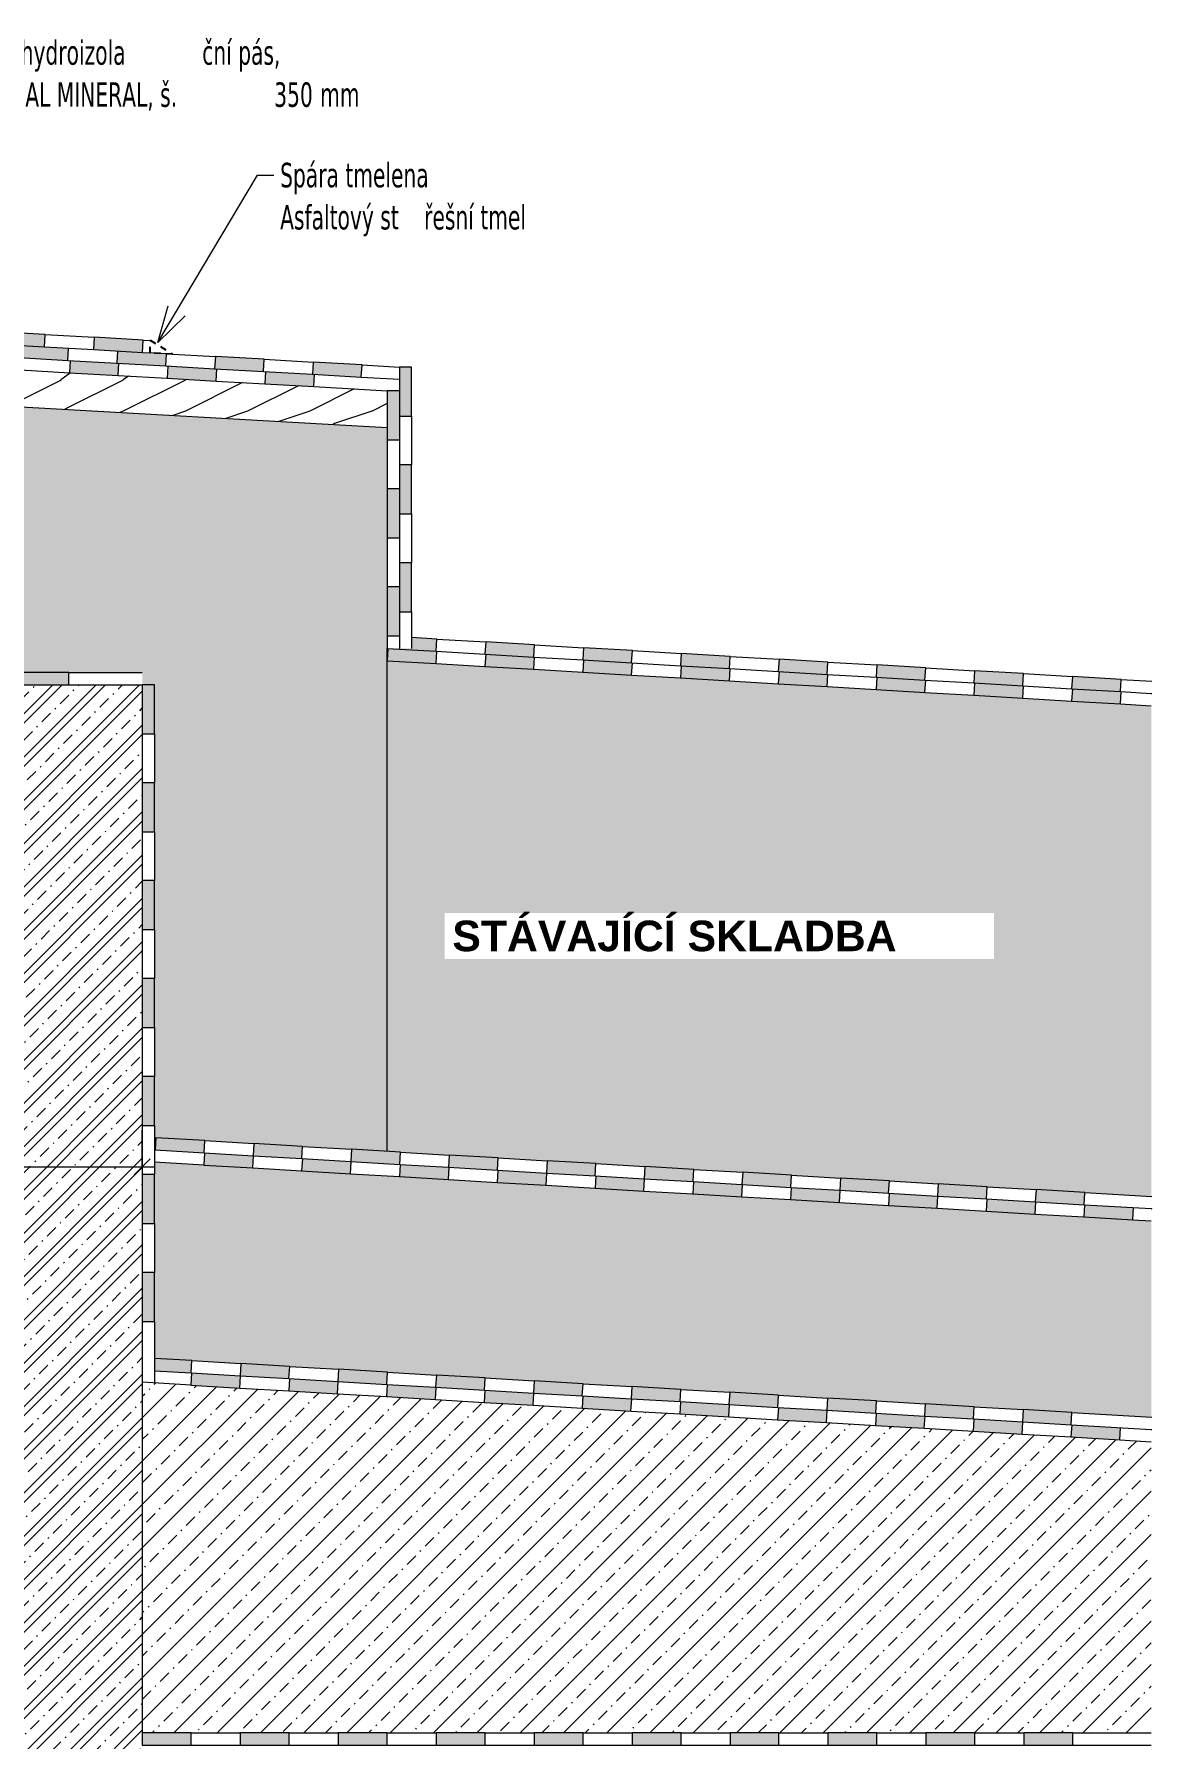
# Model space of a CAD drawing. Header units: millimetres. Extents: x 3788 to 5399, y 2613 to 3853.
# Drawn here: x 4942 to 5399, y 3070 to 3766 of the extents above; entities that cross this region are included whole.
import ezdxf

# ---------------------------------------------------------------- set-up
doc = ezdxf.new("R2010")
doc.units = ezdxf.units.MM
doc.linetypes.add('3_Čárkovaná 2_5mm', pattern=[5, 2.5, -2.5])
for name, color, linetype, lineweight in [('A-ANNO-DIMS', 211, 'Continuous', 9), ('A-ANNO-DIMS-5', 211, 'Continuous', 9), ('A-DETL', 90, 'Continuous', 18), ('A-DETL-GENF', 92, 'Continuous', 18), ('A-DETL-THIN', 151, 'Continuous', 18), ('G-ANNO-TEXT', 231, 'Continuous', 9)]:
    doc.layers.add(name, color=color, linetype=linetype, lineweight=lineweight)
doc.styles.add('Arial', font='arial.ttf', dxfattribs={"width": 0.7, "height": 10})
doc.styles.add('Arial_B', font='arialbd.ttf', dxfattribs={"height": 12.5})
doc.styles.add('Tahoma_B', font='tahomabd.ttf', dxfattribs={"width": 0.7, "height": 10})
doc.dimstyles.new('Vnitřní_-_průhledné_1', dxfattribs={"dimscale": 304.8, "dimtxt": 10.202594, "dimasz": 0.021325, "dimexe": 0.016404, "dimexo": 0.0625, "dimgap": 0.003281, "dimtad": 1, "dimdec": 0, "dimrnd": 5, "dimzin": 0, "dimdsep": 46, "dimtxsty": 'Arial', "dimblk1": 'OBLIQUE', "dimblk2": 'OBLIQUE', "dimsah": 1, "dimcen": 0.09, "dimdle": 0.016404, "dimazin": 0, "dimtfac": 1, "dimtdec": 4, "dimtix": 1, "dimtmove": 0, "dimatfit": 3, "dimfxl": 0.049213, "dimfxlon": 1, "dimtvp": 1, "dimtolj": 1, "dimtzin": 0, "dimarcsym": 2})
pattern_1 = [(0, (0, 0), (4.763, 2.75), [3.175, -6.35]), (120, (0, 0), (-4.7630699, 2.749879), [3.175, -6.35]), (60, (0, 0), (-0.0005699, 5.499013), [0, -6.35, 3.175, 0])]

# ---------------------------------------------------------------- blocks, each defined once
blk = doc.blocks.new('BP_HYDROIZOLACE NOVÁ - Hydroizolace 1_2-2107246-At')
at = {"layer": 'A-DETL-GENF'}
for points in [[(0, 0), (20, 0), (20, 5), (0, 5)], [(40, 0), (60, 0), (60, 5), (40, 5)], [(80, 0), (100, 0), (100, 5), (80, 5)], [(120, 0), (140, 0), (140, 5), (120, 5)], [(180, 0), (180, 5), (160, 5), (160, 0), (161.47, 0)], [(200, 0), (220, 0), (220, 5), (200, 5)], [(240, 0), (260, 0), (260, 5), (240, 5)], [(280, 0), (300, 0), (300, 5), (280, 5)], [(320, 0), (340, 0), (340, 5), (320, 5)], [(360, 0), (380, 0), (380, 5), (360, 5)]]:
    blk.add_hatch(color=256, dxfattribs=at).paths.add_polyline_path(points)
for p, q in [((20, 5), (0, 5)), ((0, 5), (0, 0)), ((0, 0), (20, 0)), ((20, 5), (40, 5)), ((20, 0), (20, 5)), ((20, 0), (40, 0)), ((60, 5), (40, 5)), ((40, 5), (40, 0)), ((60, 5), (80, 5)), ((60, 0), (60, 5)), ((60, 0), (80, 0)), ((100, 5), (80, 5)), ((80, 5), (80, 0)), ((80, 0), (100, 0)), ((100, 5), (120, 5)), ((100, 0), (100, 5)), ((100, 0), (120, 0)), ((140, 5), (120, 5)), ((120, 5), (120, 0)), ((120, 0), (140, 0)), ((140, 5), (160, 5)), ((140, 0), (140, 5)), ((140, 0), (160, 0)), ((180, 5), (160, 5)), ((160, 5), (160, 0)), ((160, 0), (180, 0)), ((180, 5), (200, 5)), ((180, 0), (180, 5)), ((180, 0), (200, 0)), ((220, 5), (200, 5)), ((200, 5), (200, 0)), ((200, 0), (220, 0)), ((220, 5), (240, 5)), ((220, 0), (220, 5)), ((220, 0), (240, 0)), ((260, 5), (240, 5)), ((240, 5), (240, 0)), ((240, 0), (260, 0)), ((260, 5), (280, 5)), ((260, 0), (260, 5)), ((260, 0), (280, 0)), ((300, 5), (280, 5)), ((280, 5), (280, 0)), ((280, 0), (300, 0)), ((300, 5), (320, 5)), ((300, 0), (300, 5)), ((300, 0), (320, 0)), ((340, 5), (320, 5)), ((320, 5), (320, 0)), ((320, 0), (340, 0)), ((340, 5), (360, 5)), ((340, 0), (340, 5)), ((340, 0), (360, 0)), ((380, 5), (360, 5)), ((360, 5), (360, 0)), ((360, 0), (380, 0)), ((380, 5), (411.99, 5)), ((380, 0), (380, 5)), ((380, 0), (411.99, 0)), ((40, 0), (60, 0))]:
    blk.add_line(p, q, dxfattribs=at)
blk = doc.blocks.new('BP_HYDROIZOLACE NOVÁ - Hydroizolace 1_2-2107358-At')
at = {"layer": 'A-DETL-GENF'}
for points in [[(20, 0), (20, 5), (0, 5), (0, 0), (0.4, 0)], [(60, 0), (60, 5), (40, 5), (40, 0), (40.4, 0)], [(100, 0), (100, 5), (80, 5), (80, 0), (80.4, 0)], [(140, 0), (140, 5), (120, 5), (120, 0), (120.4, 0)], [(180, 0), (180, 5), (160, 5), (160, 0), (160.4, 0)], [(220, 0), (220, 5), (200, 5), (200, 0), (200.4, 0)], [(260, 0), (260, 5), (240, 5), (240, 0), (240.4, 0)], [(300, 0), (300, 5), (280, 5), (280, 0), (280.4, 0)], [(340, 0), (340, 5), (320, 5), (320, 0)], [(380, 0), (380, 5), (360, 5), (360, 0)]]:
    blk.add_hatch(color=256, dxfattribs=at).paths.add_polyline_path(points)
for p, q in [((0, 5), (0, 0)), ((0, 0), (20, 0)), ((20, 0), (20, 5)), ((20, 0), (40, 0)), ((40, 5), (40, 0)), ((60, 0), (60, 5)), ((60, 0), (80, 0)), ((80, 5), (80, 0)), ((80, 0), (100, 0)), ((100, 0), (100, 5)), ((100, 0), (120, 0)), ((120, 5), (120, 0)), ((120, 0), (140, 0)), ((140, 0), (140, 5)), ((140, 0), (160, 0)), ((160, 5), (160, 0)), ((160, 0), (180, 0)), ((180, 0), (180, 5)), ((180, 0), (200, 0)), ((200, 5), (200, 0)), ((200, 0), (220, 0)), ((220, 0), (220, 5)), ((220, 0), (240, 0)), ((240, 5), (240, 0)), ((240, 0), (260, 0)), ((260, 0), (260, 5)), ((260, 0), (280, 0)), ((280, 5), (280, 0)), ((280, 0), (300, 0)), ((300, 0), (300, 5)), ((300, 0), (320, 0)), ((320, 5), (320, 0)), ((320, 0), (340, 0)), ((340, 0), (340, 5)), ((340, 0), (360, 0)), ((360, 5), (360, 0)), ((360, 0), (380, 0)), ((380, 0), (380, 5)), ((380, 0), (392.81, 0)), ((392.52, 5), (392.81, 5)), ((40, 0), (60, 0))]:
    blk.add_line(p, q, dxfattribs=at)
blk = doc.blocks.new('BP_HYDROIZOLACE NOVÁ - Hydroizolace 1_2-2107328-At')
at = {"layer": 'A-DETL-GENF'}
for points in [[(5.01, 0), (20, 0), (20, 5), (4.71, 5)], [(40, 0), (60, 0), (60, 5), (40, 5)], [(80, 0), (100, 0), (100, 5), (80, 5)], [(120, 0), (140, 0), (140, 5), (120, 5)], [(180, 0), (180, 5), (160, 5), (160, 0), (161.75, 0)], [(200, 0), (220, 0), (220, 5), (200, 5)], [(240, 0), (260, 0), (260, 5), (240, 5)], [(280, 0), (300, 0), (300, 5), (280, 5)], [(320, 0), (340, 0), (340, 5), (320, 5)], [(380, 0), (380, 5), (360, 5), (360, 0), (366.79, 0)]]:
    blk.add_hatch(color=256, dxfattribs=at).paths.add_polyline_path(points)
for p, q in [((20, 5), (4.71, 5)), ((5.01, 0), (20, 0)), ((20, 5), (40, 5)), ((20, 0), (20, 5)), ((20, 0), (40, 0)), ((60, 5), (40, 5)), ((40, 5), (40, 0)), ((60, 5), (80, 5)), ((60, 0), (60, 5)), ((60, 0), (80, 0)), ((100, 5), (80, 5)), ((80, 5), (80, 0)), ((80, 0), (100, 0)), ((100, 5), (120, 5)), ((100, 0), (100, 5)), ((100, 0), (120, 0)), ((140, 5), (120, 5)), ((120, 5), (120, 0)), ((120, 0), (140, 0)), ((140, 5), (160, 5)), ((140, 0), (140, 5)), ((140, 0), (160, 0)), ((180, 5), (160, 5)), ((160, 5), (160, 0)), ((160, 0), (180, 0)), ((180, 5), (200, 5)), ((180, 0), (180, 5)), ((180, 0), (200, 0)), ((220, 5), (200, 5)), ((200, 5), (200, 0)), ((200, 0), (220, 0)), ((220, 5), (240, 5)), ((220, 0), (220, 5)), ((220, 0), (240, 0)), ((260, 5), (240, 5)), ((240, 5), (240, 0)), ((240, 0), (260, 0)), ((260, 5), (280, 5)), ((260, 0), (260, 5)), ((260, 0), (280, 0)), ((300, 5), (280, 5)), ((280, 5), (280, 0)), ((280, 0), (300, 0)), ((300, 5), (320, 5)), ((300, 0), (300, 5)), ((300, 0), (320, 0)), ((340, 5), (320, 5)), ((320, 5), (320, 0)), ((320, 0), (340, 0)), ((340, 5), (360, 5)), ((340, 0), (340, 5)), ((340, 0), (360, 0)), ((380, 5), (360, 5)), ((360, 5), (360, 0)), ((360, 0), (380, 0)), ((380, 5), (412.7, 5)), ((380, 0), (380, 5)), ((380, 0), (412.7, 0)), ((40, 0), (60, 0))]:
    blk.add_line(p, q, dxfattribs=at)
blk = doc.blocks.new('BP_HYDROIZOLACE NOVÁ - Hydroizolace 1_2-2107418-At')
at = {"layer": 'A-DETL-GENF'}
for points in [[(20, 0), (20, 5), (0, 5), (0, 0), (0.4, 0)], [(60, 0), (60, 5), (40, 5), (40, 0), (40.4, 0)], [(100, 0), (100, 5), (80, 5), (80, 0), (80.4, 0)], [(140, 0), (140, 5), (120, 5), (120, 0), (136.56, 0)], [(180, 0), (180, 5), (160, 5), (160, 0), (160.4, 0)], [(220, 0), (220, 5), (200, 5), (200, 0), (200.4, 0)], [(260, 0), (260, 5), (240, 5), (240, 0), (240.4, 0)], [(300, 0), (300, 5), (280, 5), (280, 0), (280.4, 0)], [(340, 0), (340, 5), (320, 5), (320, 0)], [(380, 0), (380, 5), (360, 5), (360, 0)]]:
    blk.add_hatch(color=256, dxfattribs=at).paths.add_polyline_path(points)
for p, q in [((0, 5), (0, 0)), ((0, 0), (20, 0)), ((20, 0), (20, 5)), ((20, 0), (40, 0)), ((40, 5), (40, 0)), ((60, 0), (60, 5)), ((60, 0), (80, 0)), ((80, 5), (80, 0)), ((80, 0), (100, 0)), ((100, 0), (100, 5)), ((100, 0), (120, 0)), ((120, 5), (120, 0)), ((120, 0), (140, 0)), ((140, 0), (140, 5)), ((140, 0), (160, 0)), ((160, 5), (160, 0)), ((160, 0), (180, 0)), ((180, 0), (180, 5)), ((180, 0), (200, 0)), ((200, 5), (200, 0)), ((200, 0), (220, 0)), ((220, 0), (220, 5)), ((220, 0), (240, 0)), ((240, 5), (240, 0)), ((240, 0), (260, 0)), ((260, 0), (260, 5)), ((260, 0), (280, 0)), ((280, 5), (280, 0)), ((280, 0), (300, 0)), ((300, 0), (300, 5)), ((300, 0), (320, 0)), ((320, 5), (320, 0)), ((320, 0), (340, 0)), ((340, 0), (340, 5)), ((340, 0), (360, 0)), ((360, 5), (360, 0)), ((360, 0), (380, 0)), ((380, 0), (380, 5)), ((380, 0), (387.51, 0)), ((387.22, 5), (387.51, 5)), ((40, 0), (60, 0))]:
    blk.add_line(p, q, dxfattribs=at)
blk = doc.blocks.new('BP_HYDROIZOLACE NOVÁ - Hydroizolace 1_2-2107388-At')
at = {"layer": 'A-DETL-GENF'}
for points in [[(0, 0), (20, 0), (20, 5), (0, 5)], [(40, 0), (60, 0), (60, 5), (40, 5)], [(80, 0), (100, 0), (100, 5), (80, 5)], [(120, 0), (140, 0), (140, 5), (120, 5)], [(160, 0), (180, 0), (180, 5), (160, 5)], [(200, 0), (220, 0), (220, 5), (200, 5)], [(240, 0), (260, 0), (260, 5), (240, 5)], [(280, 0), (300, 0), (300, 5), (280, 5)], [(320, 0), (340, 0), (340, 5), (320, 5)], [(380, 0), (380, 5), (360, 5), (360, 0), (361.49, 0)]]:
    blk.add_hatch(color=256, dxfattribs=at).paths.add_polyline_path(points)
for p, q in [((20, 5), (0, 5)), ((0, 5), (0, 0)), ((0, 0), (20, 0)), ((20, 5), (40, 5)), ((20, 0), (20, 5)), ((20, 0), (40, 0)), ((60, 5), (40, 5)), ((40, 5), (40, 0)), ((60, 5), (80, 5)), ((60, 0), (60, 5)), ((60, 0), (80, 0)), ((100, 5), (80, 5)), ((80, 5), (80, 0)), ((80, 0), (100, 0)), ((100, 5), (120, 5)), ((100, 0), (100, 5)), ((100, 0), (120, 0)), ((140, 5), (120, 5)), ((120, 5), (120, 0)), ((120, 0), (140, 0)), ((140, 5), (160, 5)), ((140, 0), (140, 5)), ((140, 0), (160, 0)), ((180, 5), (160, 5)), ((160, 5), (160, 0)), ((160, 0), (180, 0)), ((180, 5), (200, 5)), ((180, 0), (180, 5)), ((180, 0), (200, 0)), ((220, 5), (200, 5)), ((200, 5), (200, 0)), ((200, 0), (220, 0)), ((220, 5), (240, 5)), ((220, 0), (220, 5)), ((220, 0), (240, 0)), ((260, 5), (240, 5)), ((240, 5), (240, 0)), ((240, 0), (260, 0)), ((260, 5), (280, 5)), ((260, 0), (260, 5)), ((260, 0), (280, 0)), ((300, 5), (280, 5)), ((280, 5), (280, 0)), ((280, 0), (300, 0)), ((300, 5), (320, 5)), ((300, 0), (300, 5)), ((300, 0), (320, 0)), ((340, 5), (320, 5)), ((320, 5), (320, 0)), ((320, 0), (340, 0)), ((340, 5), (360, 5)), ((340, 0), (340, 5)), ((340, 0), (360, 0)), ((380, 5), (360, 5)), ((360, 5), (360, 0)), ((360, 0), (380, 0)), ((380, 5), (407.4, 5)), ((380, 0), (380, 5)), ((380, 0), (407.4, 0)), ((40, 0), (60, 0))]:
    blk.add_line(p, q, dxfattribs=at)
blk = doc.blocks.new('BP_HYDROIZOLACE NOVÁ - Hydroizolace 1_2-1844854-At')
at = {"layer": 'A-DETL-GENF'}
for points in [[(0, 0), (20, 0), (20, 5), (0, 5)], [(40, 0), (60, 0), (60, 5), (40, 5)], [(80, 0), (100, 0), (100, 5), (80, 5)], [(120, 0), (140, 0), (140, 5), (120, 5)], [(180, 5), (160, 5), (160, 0), (180, 0)], [(200, 0), (220, 0), (220, 5), (200, 5)], [(240, 0), (260, 0), (260, 5), (240, 5)]]:
    blk.add_hatch(color=256, dxfattribs=at).paths.add_polyline_path(points)
for p, q in [((20, 5), (0, 5)), ((0, 5), (0, 0)), ((0, 0), (20, 0)), ((20, 5), (40, 5)), ((20, 0), (20, 5)), ((20, 0), (40, 0)), ((60, 5), (40, 5)), ((40, 5), (40, 0)), ((60, 5), (80, 5)), ((60, 0), (60, 5)), ((60, 0), (80, 0)), ((100, 5), (80, 5)), ((80, 5), (80, 0)), ((80, 0), (100, 0)), ((100, 5), (120, 5)), ((100, 0), (100, 5)), ((100, 0), (120, 0)), ((140, 5), (120, 5)), ((120, 5), (120, 0)), ((120, 0), (140, 0)), ((140, 5), (160, 5)), ((140, 0), (140, 5)), ((140, 0), (160, 0)), ((180, 5), (160, 5)), ((160, 5), (160, 0)), ((160, 0), (180, 0)), ((180, 5), (200, 5)), ((180, 0), (180, 5)), ((180, 0), (200, 0)), ((220, 5), (200, 5)), ((200, 5), (200, 0)), ((200, 0), (220, 0)), ((220, 5), (240, 5)), ((220, 0), (220, 5)), ((220, 0), (240, 0)), ((260, 5), (240, 5)), ((240, 5), (240, 0)), ((240, 0), (260, 0)), ((260, 5), (284.81, 5)), ((260, 0), (260, 5)), ((260, 0), (284.81, 0)), ((40, 0), (60, 0))]:
    blk.add_line(p, q, dxfattribs=at)
blk = doc.blocks.new('BP_HYDROIZOLACE NOVÁ - Hydroizolace 1_2-2107448-At')
at = {"layer": 'A-DETL-GENF'}
for points in [[(20, 0), (20, 5), (0, 5), (0, 0)], [(60, 0), (60, 5), (40, 5), (40, 0)], [(100, 0), (100, 5), (80, 5), (80, 0)], [(140, 0), (140, 5), (120, 5), (120, 0)], [(180, 0), (180, 5), (160, 5), (160, 0)], [(220, 0), (220, 5), (200, 5), (200, 0)], [(260, 0), (260, 5), (240, 5), (240, 0)], [(300, 0), (300, 5), (280, 5), (280, 0)]]:
    blk.add_hatch(color=256, dxfattribs=at).paths.add_polyline_path(points)
for p, q in [((0, 5), (0, 0)), ((0, 0), (20, 0)), ((20, 0), (20, 5)), ((20, 0), (40, 0)), ((40, 5), (40, 0)), ((60, 0), (60, 5)), ((60, 0), (80, 0)), ((80, 5), (80, 0)), ((80, 0), (100, 0)), ((100, 0), (100, 5)), ((100, 0), (120, 0)), ((120, 5), (120, 0)), ((120, 0), (140, 0)), ((140, 0), (140, 5)), ((140, 0), (160, 0)), ((160, 5), (160, 0)), ((160, 0), (180, 0)), ((180, 0), (180, 5)), ((180, 0), (200, 0)), ((200, 5), (200, 0)), ((200, 0), (220, 0)), ((220, 0), (220, 5)), ((220, 0), (240, 0)), ((240, 5), (240, 0)), ((240, 0), (260, 0)), ((260, 0), (260, 5)), ((260, 0), (280, 0)), ((280, 5), (280, 0)), ((280, 0), (300, 0)), ((300, 0), (300, 5)), ((300, 0), (312.53, 0)), ((312.24, 5), (312.53, 5)), ((40, 0), (60, 0))]:
    blk.add_line(p, q, dxfattribs=at)
blk = doc.blocks.new('BP_HYDROIZOLACE NOVÁ - Hydroizolace 1_2-V1-At')
at = {"layer": 'A-DETL-GENF'}
for points in [[(20, 0), (20, 5), (9.72, 5), (9.98, 0.59), (0, 0), (10.02, 0)], [(40, 0), (60, 0), (60, 5), (40, 5)], [(80, 0), (100, 0), (100, 5), (80, 5)], [(120, 0), (140, 0), (140, 5), (120, 5)], [(160, 0), (180, 0), (180, 5), (160, 5)], [(200, 0), (220, 0), (220, 5), (200, 5)], [(240, 0), (260, 0), (260, 5), (240, 5)], [(280, 0), (300, 0), (300, 5), (280, 5)]]:
    blk.add_hatch(color=256, dxfattribs=at).paths.add_polyline_path(points)
for p, q in [((0, 0), (20, 0)), ((20, 5), (9.72, 5)), ((20, 5), (40, 5)), ((20, 0), (20, 5)), ((20, 0), (40, 0)), ((60, 5), (40, 5)), ((40, 5), (40, 0)), ((60, 5), (80, 5)), ((60, 0), (60, 5)), ((60, 0), (80, 0)), ((100, 5), (80, 5)), ((80, 5), (80, 0)), ((80, 0), (100, 0)), ((100, 5), (120, 5)), ((100, 0), (100, 5)), ((100, 0), (120, 0)), ((140, 5), (120, 5)), ((120, 5), (120, 0)), ((120, 0), (140, 0)), ((140, 5), (160, 5)), ((140, 0), (140, 5)), ((140, 0), (160, 0)), ((180, 5), (160, 5)), ((160, 5), (160, 0)), ((160, 0), (180, 0)), ((180, 5), (200, 5)), ((180, 0), (180, 5)), ((180, 0), (200, 0)), ((220, 5), (200, 5)), ((200, 5), (200, 0)), ((200, 0), (220, 0)), ((220, 5), (240, 5)), ((220, 0), (220, 5)), ((220, 0), (240, 0)), ((260, 5), (240, 5)), ((240, 5), (240, 0)), ((240, 0), (260, 0)), ((260, 5), (280, 5)), ((260, 0), (260, 5)), ((260, 0), (280, 0)), ((300, 5), (280, 5)), ((280, 5), (280, 0)), ((280, 0), (300, 0)), ((300, 5), (312.53, 5)), ((300, 0), (300, 5)), ((300, 0), (312.53, 0)), ((40, 0), (60, 0))]:
    blk.add_line(p, q, dxfattribs=at)
blk = doc.blocks.new('BP_HYDROIZOLACE NOVÁ - Hydroizolace 1_2-1845495-At')
at = {"layer": 'A-DETL-GENF'}
for points in [[(0, 0), (20, 0), (20, 5), (0, 5)], [(40, 0), (60, 0), (60, 5), (40, 5)], [(80, 0), (100, 0), (100, 5), (80, 5)], [(120, 0), (140, 0), (140, 5), (120, 5)], [(160, 0), (180, 0), (180, 5), (160, 5)], [(200, 0), (220, 0), (220, 5), (200, 5)]]:
    blk.add_hatch(color=256, dxfattribs=at).paths.add_polyline_path(points)
for p, q in [((20, 5), (0, 5)), ((0, 5), (0, 0)), ((0, 0), (20, 0)), ((20, 5), (40, 5)), ((20, 0), (20, 5)), ((20, 0), (40, 0)), ((60, 5), (40, 5)), ((40, 5), (40, 0)), ((60, 5), (80, 5)), ((60, 0), (60, 5)), ((60, 0), (80, 0)), ((100, 5), (80, 5)), ((80, 5), (80, 0)), ((80, 0), (100, 0)), ((100, 5), (120, 5)), ((100, 0), (100, 5)), ((100, 0), (120, 0)), ((140, 5), (120, 5)), ((120, 5), (120, 0)), ((120, 0), (140, 0)), ((140, 5), (160, 5)), ((140, 0), (140, 5)), ((140, 0), (160, 0)), ((180, 5), (160, 5)), ((160, 5), (160, 0)), ((160, 0), (180, 0)), ((180, 5), (200, 5)), ((180, 0), (180, 5)), ((180, 0), (200, 0)), ((220, 5), (200, 5)), ((200, 5), (200, 0)), ((200, 0), (220, 0)), ((220, 5), (250, 5)), ((220, 0), (220, 5)), ((220, 0), (250, 0)), ((40, 0), (60, 0))]:
    blk.add_line(p, q, dxfattribs=at)
blk = doc.blocks.new('BP_HYDROIZOLACE NOVÁ - Hydroizolace 1_2-1845623-At')
at = {"layer": 'A-DETL-GENF'}
for points in [[(20, 0), (20, 5), (0, 5), (0, 0), (19.43, 0)], [(60, 0), (60, 5), (40, 5), (40, 0), (59.43, 0)], [(100, 0), (100, 5), (80, 5), (80, 0), (99.43, 0)], [(140, 0), (140, 5), (120, 5), (120, 0), (139.43, 0)], [(180, 0), (180, 5), (160, 5), (160, 0), (179.43, 0)], [(220, 0), (220, 5), (200, 5), (200, 0), (219.43, 0)], [(260, 0), (260, 5), (240, 5), (240, 0), (247.22, 0)], [(300, 0), (300, 5), (280, 5), (280, 0)]]:
    blk.add_hatch(color=256, dxfattribs=at).paths.add_polyline_path(points)
for p, q in [((0, 5), (0, 0)), ((0, 0), (20, 0)), ((20, 0), (20, 5)), ((20, 0), (40, 0)), ((40, 5), (40, 0)), ((60, 0), (60, 5)), ((60, 0), (80, 0)), ((80, 5), (80, 0)), ((80, 0), (100, 0)), ((100, 0), (100, 5)), ((100, 0), (120, 0)), ((120, 5), (120, 0)), ((120, 0), (140, 0)), ((140, 0), (140, 5)), ((140, 0), (160, 0)), ((160, 5), (160, 0)), ((160, 0), (180, 0)), ((180, 0), (180, 5)), ((180, 0), (200, 0)), ((200, 5), (200, 0)), ((200, 0), (220, 0)), ((220, 0), (220, 5)), ((220, 0), (240, 0)), ((240, 5), (240, 0)), ((240, 0), (260, 0)), ((260, 0), (260, 5)), ((260, 0), (280, 0)), ((280, 5), (280, 0)), ((280, 0), (300, 0)), ((300, 0), (300, 5)), ((300, 0), (330, 0)), ((40, 0), (60, 0))]:
    blk.add_line(p, q, dxfattribs=at)
blk = doc.blocks.new('BP_HYDROIZOLACE NOVÁ - Hydroizolace 1_2-1845423-At')
at = {"layer": 'A-DETL-GENF'}
for points in [[(20, 5), (0, 5), (0, 0), (20, 0)], [(60, 5), (40, 5), (40, 0), (60, 0)], [(100, 5), (80, 5), (80, 0), (100, 0)]]:
    blk.add_hatch(color=256, dxfattribs=at).paths.add_polyline_path(points)
for p, q in [((0, 5), (0, 0)), ((0, 0), (20, 0)), ((20, 0), (20, 5)), ((20, 0), (40, 0)), ((40, 5), (40, 0)), ((60, 0), (60, 5)), ((60, 0), (80, 0)), ((80, 5), (80, 0)), ((80, 0), (100, 0)), ((100, 0), (100, 5)), ((100, 0), (105.17, 0)), ((40, 0), (60, 0))]:
    blk.add_line(p, q, dxfattribs=at)
blk = doc.blocks.new('BP_HYDROIZOLACE NOVÁ - Hydroizolace 1_2-1845777-At')
at = {"layer": 'A-DETL-GENF'}
for points in [[(20, 0), (20, 5), (0, 5), (0, 0), (2.09, 0)], [(60, 0), (60, 5), (40, 5), (40, 0)], [(100, 0), (100, 5), (80, 5), (80, 0)], [(120, 0), (140, 0), (140, 5), (120, 5)], [(180, 0), (180, 5), (160, 5), (160, 0), (165.88, 0)], [(220, 0), (220, 5), (200, 5), (200, 0), (207.12, 0)], [(260, 0), (260, 5), (240, 5), (240, 0), (253.95, 0)], [(280, 0), (300, 0), (300, 5), (280, 5)], [(320, 0), (340, 0), (340, 5), (320, 5)]]:
    blk.add_hatch(color=256, dxfattribs=at).paths.add_polyline_path(points)
for p, q in [((20, 5), (0, 5)), ((0, 5), (0, 0)), ((0, 0), (20, 0)), ((20, 5), (40, 5)), ((20, 0), (20, 5)), ((20, 0), (40, 0)), ((60, 5), (40, 5)), ((40, 5), (40, 0)), ((60, 5), (80, 5)), ((60, 0), (60, 5)), ((60, 0), (80, 0)), ((100, 5), (80, 5)), ((80, 5), (80, 0)), ((80, 0), (100, 0)), ((100, 5), (120, 5)), ((100, 0), (100, 5)), ((100, 0), (120, 0)), ((140, 5), (120, 5)), ((120, 5), (120, 0)), ((120, 0), (140, 0)), ((140, 5), (150.14, 5)), ((140, 0), (140, 5)), ((140, 0), (160, 0)), ((160, 5), (160, 0)), ((160, 0), (180, 0)), ((180, 0), (180, 5)), ((180, 0), (200, 0)), ((200, 5), (200, 0)), ((200, 0), (220, 0)), ((220, 0), (220, 5)), ((220, 0), (240, 0)), ((240, 5), (240, 0)), ((240, 0), (260, 0)), ((260, 5), (253.38, 5)), ((260, 5), (280, 5)), ((260, 0), (260, 5)), ((260, 0), (280, 0)), ((300, 5), (280, 5)), ((280, 5), (280, 0)), ((280, 0), (300, 0)), ((300, 5), (320, 5)), ((300, 0), (300, 5)), ((300, 0), (320, 0)), ((340, 5), (320, 5)), ((320, 5), (320, 0)), ((320, 0), (340, 0)), ((340, 5), (355.29, 5)), ((340, 0), (340, 5)), ((340, 0), (355.58, 0)), ((40, 0), (60, 0))]:
    blk.add_line(p, q, dxfattribs=at)
blk = doc.blocks.new('BP_HYDROIZOLACE NOVÁ - Hydroizolace 1_2-1845940-At')
at = {"layer": 'A-DETL-GENF'}
for points in [[(0, 0), (20, 0), (20, 5), (0, 5)], [(40, 0), (60, 0), (60, 5), (40, 5)], [(80, 0), (100, 0), (100, 5), (80, 5)]]:
    blk.add_hatch(color=256, dxfattribs=at).paths.add_polyline_path(points)
for p, q in [((20, 5), (0, 5)), ((0, 5), (0, 0)), ((0, 0), (20, 0)), ((20, 5), (40, 5)), ((20, 0), (20, 5)), ((20, 0), (40, 0)), ((60, 5), (40, 5)), ((40, 5), (40, 0)), ((60, 5), (80, 5)), ((60, 0), (60, 5)), ((60, 0), (80, 0)), ((100, 5), (80, 5)), ((80, 5), (80, 0)), ((80, 0), (100, 0)), ((100, 5), (114.9, 5)), ((100, 0), (100, 5)), ((100, 0), (114.9, 0)), ((40, 0), (60, 0))]:
    blk.add_line(p, q, dxfattribs=at)
blk = doc.blocks.new('BP_HYDROIZOLACE NOVÁ 2 - Hydroizolace 1_2-2105275-At')
at = {"layer": 'A-DETL-GENF'}
h = blk.add_hatch(color=256, dxfattribs=at)
h.paths.add_polyline_path([(20, 0), (20, 5), (19.84, 4.97), (19.25, 0)])
h.paths.add_polyline_path([(19.25, 0), (0, 2.27), (0, 0), (0.13, 0)])
h.paths.add_polyline_path([(0, 2.27), (0.32, 5), (0, 5)])
for points in [[(60, 0), (60, 5), (40, 5), (40, 0), (56.69, 0)], [(80, 0), (100, 0), (100, 5), (80, 5)]]:
    blk.add_hatch(color=256, dxfattribs=at).paths.add_polyline_path(points)
for p, q in [((0.32, 5), (0, 5)), ((0, 5), (0, 0)), ((0, 0), (20, 0)), ((20, 5), (19.83, 5)), ((20, 5), (40, 5)), ((20, 0), (20, 5)), ((20, 0), (40, 0)), ((60, 5), (40, 5)), ((40, 5), (40, 0)), ((60, 5), (80, 5)), ((60, 0), (60, 5)), ((60, 0), (80, 0)), ((100, 5), (80, 5)), ((80, 5), (80, 0)), ((80, 0), (100, 0)), ((100, 5), (103.23, 5)), ((100, 0), (100, 5)), ((100, 0), (103.23, 0)), ((40, 0), (60, 0))]:
    blk.add_line(p, q, dxfattribs=at)
blk = doc.blocks.new('DIMBLOCK6-At')
at = {"layer": 'A-ANNO-DIMS-5'}
for p, q in [((4736.26, 3303.32), (4736.26, 3318.32)), ((4986.26, 3303.32), (4986.26, 3318.32)), ((4736.26, 3303.32), (4991.26, 3303.32)), ((4736.26, 3303.32), (4736.26, 3298.32)), ((4986.26, 3303.32), (4986.26, 3298.32))]:
    blk.add_line(p, q, dxfattribs=at)
at = {"layer": 'A-ANNO-DIMS-5', "lineweight": 18}
for p, q in [((4736.26, 3303.32), (4739.51, 3306.57)), ((4986.26, 3303.32), (4989.51, 3306.57)), ((4736.26, 3303.32), (4733.01, 3300.07)), ((4986.26, 3303.32), (4983.01, 3300.07))]:
    blk.add_line(p, q, dxfattribs=at)
at = {"layer": 'A-ANNO-DIMS-5', "color": 0, "insert": (4853.26, 3317.3), "char_height": 10, "width": 19.2123, "attachment_point": 1, "line_spacing_factor": 0.941778, "style": 'Arial'}
blk.add_mtext('250', dxfattribs=at)
blk = doc.blocks.new('_Oblique')
at = {"color": 0, "linetype": 'ByBlock', "lineweight": -2}
blk.add_line((-0.5, -0.5), (0.5, 0.5), dxfattribs=at)

msp = doc.modelspace()

# ---------------------------------------------------------------- hatches: boundary and pattern name
at = {"layer": 'A-DETL-GENF'}
h = msp.add_hatch(dxfattribs=at)
h.set_pattern_fill('FP_7', style=0, pattern_type=2)
h.set_pattern_definition([(216.87, (10.16, 25.4), (76.1999092, 50.800136), [12.7, -114.3]), (206.565, (25.4, 17.78), (-25.400413, -25.39992), [28.398, -28.398]), (198.435, (25.4, 5.08), (-50.799754, -25.399776), [16.064, -64.257])])
h.paths.add_polyline_path([(5086.26, 3605.17), (5086.26, 3620.19), (4736.26, 3640.19), (4736.26, 3625.17), (4943.04, 3613.35)])
h = msp.add_hatch(dxfattribs=at)
h.set_pattern_fill('FP_3', style=0, pattern_type=2)
h.set_pattern_definition([(0, (0, 0), (4.763, 2.75), [3.175, -6.35]), (120, (0, 0), (-4.7630699, 2.749879), [3.175, -6.35]), (60, (0, 0), (-6.99e-05, 5.499879), [0, -6.35, 3.175, 0])])
h.paths.add_polyline_path([(5086.26, 3309.66), (5086.26, 3605.17), (4736.26, 3625.17), (4736.26, 3505.19), (4986.26, 3505.19), (4986.26, 3500.19), (4991.26, 3500.19), (4991.26, 3315.26), (5071.71, 3310.52)])
h = msp.add_hatch(dxfattribs=at)
h.set_pattern_fill('FP_4', style=0, pattern_type=2)
h.set_pattern_definition(pattern_1)
h.paths.add_polyline_path([(5398.25, 3291.29), (5398.25, 3491.64), (5086.26, 3510.01), (5086.26, 3309.66), (5371.19, 3292.88)])
h = msp.add_hatch(dxfattribs=at)
h.set_pattern_fill('FP_1', style=0, pattern_type=2)
h.set_pattern_definition([(45, (0, 0), (-8.838835, 8.838835), []), (45, (3.75, 0), (-8.838835, 8.838835), []), (45, (10.7, 0), (-8.838835, 8.838835), [5, -2.5, 0.5, -2.5])])
h.paths.add_polyline_path([(4943.04, 2816.99), (4986.26, 2816.99), (4986.26, 3500.19), (4736.26, 3500.19), (4736.26, 2816.99)])
h.paths.add_polyline_path([(4881.13, 3092.52), (4879.84, 3092.69), (4878.63, 3093.19), (4877.6, 3093.98), (4876.8, 3095.02), (4876.3, 3096.23), (4876.13, 3097.52), (4876.3, 3098.81), (4876.8, 3100.02), (4877.6, 3101.06), (4878.63, 3101.85), (4879.84, 3102.35), (4881.13, 3102.52), (4882.43, 3102.35), (4883.63, 3101.85), (4884.67, 3101.06), (4885.46, 3100.02), (4885.96, 3098.81), (4886.13, 3097.52), (4885.96, 3096.23), (4885.46, 3095.02), (4884.67, 3093.98), (4883.63, 3093.19), (4882.43, 3092.69)])
h = msp.add_hatch(dxfattribs=at)
h.set_pattern_fill('FP_4', style=0, pattern_type=2)
h.set_pattern_definition(pattern_1)
h.paths.add_polyline_path([(5398.25, 3201.13), (5398.25, 3281.27), (4991.26, 3305.24), (4991.26, 3225.1), (5365.9, 3203.04)])
h = msp.add_hatch(dxfattribs=at)
h.set_pattern_fill('FP_5', style=0, pattern_type=2)
h.set_pattern_definition([(45, (0, 0), (-8.838835, 8.838835), []), (45, (8.85, 0), (-8.838835, 8.838835), [5, -2.5, 0.5, -2.5])])
h.paths.add_polyline_path([(5046.26, 3072.26), (5398.25, 3072.26), (5398.25, 3191.12), (4986.26, 3215.38), (4986.26, 3072.26), (5026.26, 3072.26)])

# ---------------------------------------------------------------- linework, layer by layer
at = {"layer": 'A-DETL', "linetype": '3_Čárkovaná 2_5mm', "lineweight": 25}
for p, q in [((4989.51, 3640.9), (4998.62, 3635.21)), ((4989.51, 3635.73), (4989.51, 3640.9)), ((4998.62, 3635.21), (4989.51, 3635.73))]:
    msp.add_line(p, q, dxfattribs=at)
at = {"layer": 'A-DETL-THIN'}
for p, q in [((4736.26, 3625.17), (5086.26, 3605.17)), ((5086.26, 3309.66), (5086.26, 3515.02)), ((4991.26, 3315.26), (4991.84, 3315.22)), ((5011.41, 3304.05), (4991.26, 3305.24)), ((5006.12, 3214.21), (4986.26, 3215.38)), ((4986.26, 3215.38), (4986.26, 3072.26))]:
    msp.add_line(p, q, dxfattribs=at)
at = {"layer": 'G-ANNO-TEXT', "color": 10}
for p, q in [((4992.62, 3639.98), (5033.34, 3708.3)), ((5033.34, 3708.3), (5040.05, 3708.3)), ((4992.62, 3639.98), (4996.85, 3654.92)), ((4992.62, 3639.98), (5003.75, 3650.81))]:
    msp.add_line(p, q, dxfattribs=at)

# ---------------------------------------------------------------- block references
at = {"layer": 'A-DETL-GENF'}
for name, p, rotation in [('BP_HYDROIZOLACE NOVÁ - Hydroizolace 1_2-1845777-At', (4736.26, 3645.2), 356.7295120768162), ('BP_HYDROIZOLACE NOVÁ - Hydroizolace 1_2-1845623-At', (4756.8, 3639.02), 356.7295120768162), ('BP_HYDROIZOLACE NOVÁ 2 - Hydroizolace 1_2-2105275-At', (4886.44, 3641.62), 356.7295120768162), ('BP_HYDROIZOLACE NOVÁ - Hydroizolace 1_2-1845940-At', (5091.26, 3629.92), 270), ('BP_HYDROIZOLACE NOVÁ - Hydroizolace 1_2-1845423-At', (5086.26, 3620.19), 270), ('BP_HYDROIZOLACE NOVÁ - Hydroizolace 1_2-V1-At', (5086.26, 3515.02), 356.6299171377057), ('BP_HYDROIZOLACE NOVÁ - Hydroizolace 1_2-2107448-At', (5086.26, 3510.01), 356.6299171377057), ('BP_HYDROIZOLACE NOVÁ - Hydroizolace 1_2-1844854-At', (4986.26, 3500.19), 270), ('BP_HYDROIZOLACE NOVÁ - Hydroizolace 1_2-2107388-At', (4991.55, 3310.23), 356.6299171377057), ('BP_HYDROIZOLACE NOVÁ - Hydroizolace 1_2-2107418-At', (5011.41, 3304.05), 356.6299171377057), ('BP_HYDROIZOLACE NOVÁ - Hydroizolace 1_2-2107328-At', (4986.26, 3220.39), 356.6299171377057), ('BP_HYDROIZOLACE NOVÁ - Hydroizolace 1_2-2107358-At', (5006.12, 3214.21), 356.6299171377057)]:
    msp.add_blockref(name, p, dxfattribs=dict(at, rotation=rotation))
for name, p in [('BP_HYDROIZOLACE NOVÁ - Hydroizolace 1_2-1845495-At', (4736.26, 3500.19)), ('BP_HYDROIZOLACE NOVÁ - Hydroizolace 1_2-2107246-At', (4986.26, 3067.26))]:
    msp.add_blockref(name, p, dxfattribs=at)

# ---------------------------------------------------------------- texts
at = {"layer": 'G-ANNO-TEXT', "color": 1, "insert": (4837.34, 3763.36), "char_height": 10, "width": 210.1624, "attachment_point": 1, "style": 'Tahoma_B', "bg_fill": 3, "box_fill_scale": 1.25, "bg_fill_color": 256, "bg_fill_true_color": 13158600, "bg_fill_transparency": 0}
msp.add_mtext('Asfaltový modifikovaný hydroizola', dxfattribs=at)

# ---------------------------------------------------------------- dimensions: what is measured, and where the dimension line sits
at = {"layer": 'A-ANNO-DIMS'}
dim = msp.add_linear_dim(base=(4986.26, 3303.32), p1=(4736.26, 3318.32), p2=(4986.26, 3318.32), dimstyle='Vnitřní_-_průhledné_1', override={"dimpost": '<>', "dimfxl": 250}, dxfattribs=at)
dim.commit()
dim.dimension.update_dxf_attribs({"geometry": 'DIMBLOCK6-At', "text_midpoint": (4861.26, 3309.42)})

# ---------------------------------------------------------------- next in the draw order: texts
at = {"layer": 'G-ANNO-TEXT', "color": 1, "char_height": 10, "attachment_point": 1, "style": 'Tahoma_B', "bg_fill": 3, "box_fill_scale": 1.25, "bg_fill_color": 256, "bg_fill_true_color": 13158600, "bg_fill_transparency": 0}
for s, insert, width in [('ční pás,', (5010.74, 3763.36), 46.2975), ('Spára tmelena ', (5042.55, 3713.3), 92.3143)]:
    msp.add_mtext(s, dxfattribs=dict(at, insert=insert, width=width))
at = {"layer": 'G-ANNO-TEXT', "color": 7, "insert": (5112.87, 3403.88), "char_height": 12.5, "width": 218.059, "attachment_point": 1, "style": 'Arial_B', "bg_fill": 3, "box_fill_scale": 1.25, "bg_fill_color": 256, "bg_fill_true_color": 13158600, "bg_fill_transparency": 0}
msp.add_mtext('STÁVAJÍCÍ SKLADBA', dxfattribs=at)

# ---------------------------------------------------------------- next in the draw order: texts
at = {"layer": 'G-ANNO-TEXT', "color": 1, "char_height": 10, "attachment_point": 1, "style": 'Tahoma_B', "bg_fill": 3, "box_fill_scale": 1.25, "bg_fill_color": 256, "bg_fill_true_color": 13158600, "bg_fill_transparency": 0}
for s, insert, width in [('např. GLASTEK 40 SPECIAL MINERAL, š. ', (4837.34, 3746.16), 245.7974), ('Asfaltový st', (5042.55, 3696.1), 71.27)]:
    msp.add_mtext(s, dxfattribs=dict(at, insert=insert, width=width))

# ---------------------------------------------------------------- next in the draw order: texts
for s, insert, width in [('350', (5040.14, 3746.16), 22.7278), ('řešní tmel', (5101.36, 3696.1), 61.4493)]:
    msp.add_mtext(s, dxfattribs=dict(at, insert=insert, width=width))

# ---------------------------------------------------------------- next in the draw order: texts
at = {"layer": 'G-ANNO-TEXT', "color": 1, "insert": (5058.89, 3746.16), "char_height": 10, "width": 24.692, "attachment_point": 1, "style": 'Tahoma_B', "bg_fill": 3, "box_fill_scale": 1.25, "bg_fill_color": 256, "bg_fill_true_color": 13158600, "bg_fill_transparency": 0}
msp.add_mtext('mm ', dxfattribs=at)

doc.saveas('drawing.dxf')
